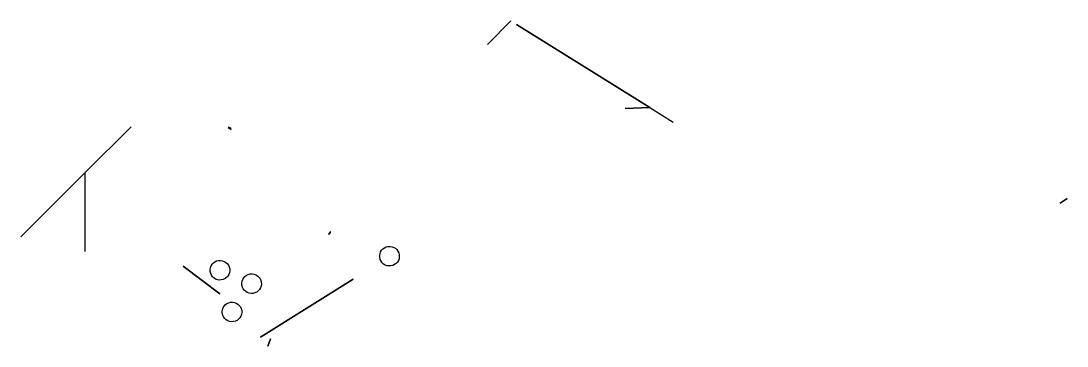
# Model space of a CAD drawing. Header units: inches. Extents: x 0 to 53.2, y -4.1 to 12.5.
import ezdxf

# ---------------------------------------------------------------- set-up
doc = ezdxf.new("R2010")
doc.units = ezdxf.units.IN
doc.header["$MEASUREMENT"] = 0

msp = doc.modelspace()

# ---------------------------------------------------------------- linework, layer by layer
msp.add_line((3.25, 4.75), (5.599, 7.099))
for points in [[(23.724, 11.29), (24.913, 12.49)], [(31.977, 8.076), (25.203, 12.309)], [(31.977, 8.076), (30.73, 8.03)], [(52.847, 3.218), (53.203, 3.445)], [(8.25, 0), (10.113, -1.404)], [(8.25, 0), (10.113, -1.404)], [(16.897, -0.65), (12.177, -3.599)], [(12.694, -3.689), (12.555, -4.061)]]:
    msp.add_lwpolyline(points, close=True)
for points in [[(31.977, 8.076), (30.73, 8.03)], [(31.977, 8.076), (33.174, 7.328)], [(3.25, 4.75), (0, 1.5)], [(3.25, 4.75), (3.25, 0.75)]]:
    msp.add_lwpolyline(points)
for points in [[(10.689, 6.971, 0.414214), (10.538, 7.062)], [(15.643, 1.64, 0.414214), (15.752, 1.779)]]:
    msp.add_lwpolyline(points, format="xyb", close=True)
for centre in [(18.745, 0.515), (10.121, -0.199), (11.731, -0.884), (10.735, -2.322)]:
    msp.add_ellipse(centre, major_axis=(-0.495, -0.071), ratio=0.999391)

doc.saveas('drawing.dxf')
